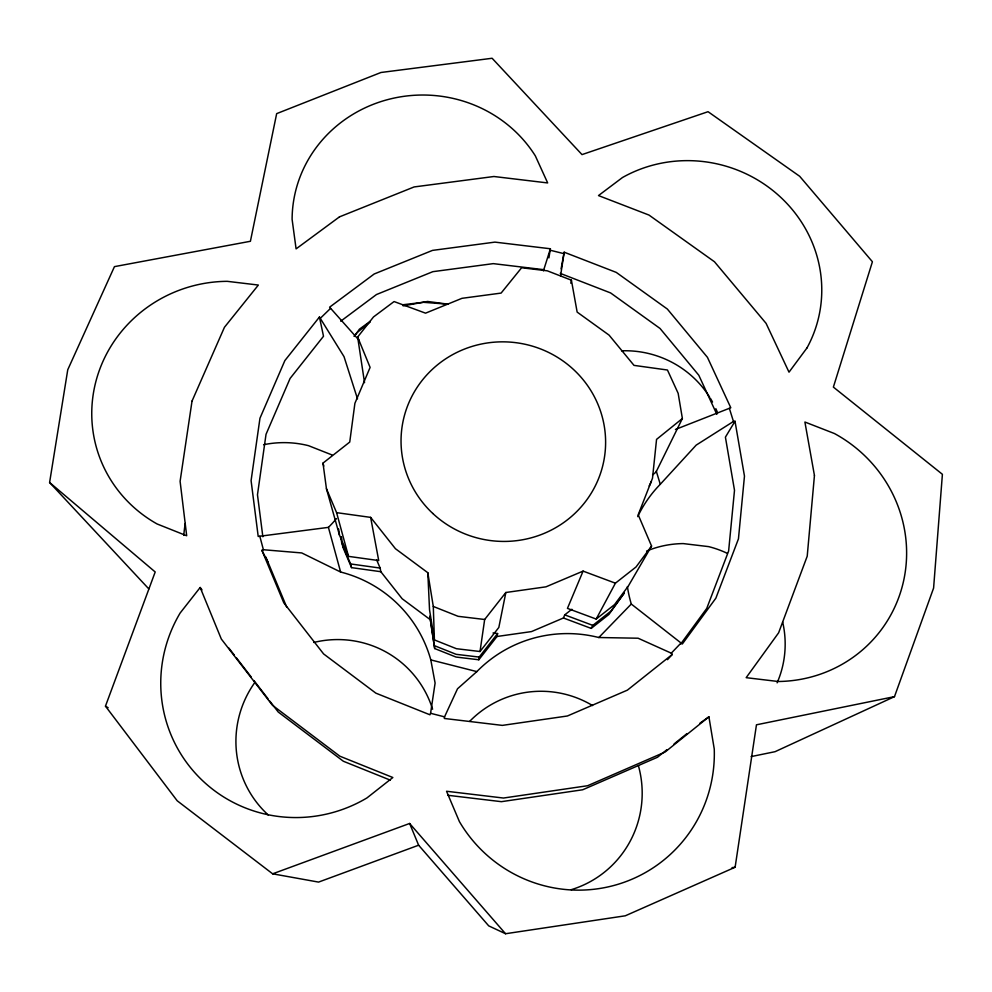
<?xml version="1.0" encoding="UTF-8"?>
<svg xmlns="http://www.w3.org/2000/svg" width="992" height="992" viewBox="0 0 992 992"><rect width="100%" height="100%" fill="white"/><g stroke="black" fill="none" stroke-linecap="round" stroke-linejoin="round"><path stroke-width="1.49" d="M543.43 270.853L550.399 248.769L494.934 242.122L432.5 250.393L374.207 273.978L329.604 307.185L358.881 340.045M444.54 716.856L444.342 718.468L502.336 725.388L567.399 715.988L627.378 690.147L672.291 654.422L671.274 653.17L638.092 638.216L598.808 637.521A129.059 127.77 60.9 0 0 476.842 671.609L457.523 688.77L444.54 716.856L430.578 713.298L429.958 714.798L375.856 693.148L323.59 653.914L283.799 602.826L261.913 550.349L263.401 549.729L301.754 552.941L340.616 572.024A128.786 126.902 -37.4 0 1 430.813 659.903L476.842 671.609M560.554 275.95L564.175 252.204L616.243 272.391L667.343 309.045L707.445 357.343L730.794 407.749L675.44 429.462M434.694 648.545L429.834 616.342L434.694 648.545L456.01 657.051L478.814 659.767L479.198 657.076L497.612 633.541L493.036 632.995M357.653 337.032L370.103 367.412L354.9 403.335L349.742 442.06L322.995 463.115L326.442 488.734L336.598 512.653L370.636 517.378L395.436 548.712L427.812 572.719L429.536 609.882L434.409 639.927L456.432 648.706L480.016 651.521L484.666 619.492L505.846 592.497L545.984 586.83L583.085 571.107L615.412 583.184L636.033 566.978L651.57 546.059L638.191 514.786L652.5 478.231L656.555 439.382L682.384 418.512L678.156 393.328L667.455 370.016L634 365.378L609.076 335.122L577.146 312.096L571.404 280.178L547.311 270.828L521.618 267.753L501.109 293.086L461.987 298.319L425.543 313.162L394.072 301.556L373.488 316.956L357.653 337.032L364.535 382.676M430.578 713.298L435.104 683.066L430.813 659.903M49.6 482.496L155.198 571.975L105.462 706.155L177.196 800.78L272.639 873.816L409.622 823.472L418.624 845.209L488.721 925.871L505.536 933.732L625.295 915.802L735.122 867.244L756.462 724.805L894.486 696.644L933.596 588.07L942.4 474.3L833.379 387.103L872.414 261.752L799.676 176.291L708.052 111.699L582.006 154.603L492.119 58.268L380.953 72.49L276.669 113.634L250.406 241.279L114.452 266.637L67.754 369.756L49.6 482.496L148.825 588.913M548.911 257.895L550.399 248.769M561.1 268.844L564.175 252.204M478.814 659.767L497.017 636.48L497.612 633.541M505.846 592.497L498.827 627.465L480.016 651.521M570.784 283.204L571.404 280.178M497.017 636.48L531.514 631.582L563.419 617.991L564.733 614.866L571.876 609.262M583.085 571.107L567.449 608.381L596.192 619.058L614.556 604.599L628.395 585.937L651.57 546.059M649.19 485.956L651.409 481.455M682.384 418.512L656.01 472.118L652.55 474.92M591.182 628.395L592.807 625.382L610.762 611.233L624.303 592.968L608.952 614.408L591.182 628.395L563.419 617.991M596.192 619.058L615.412 583.184M637.72 516.621A126.554 122.909 34.9 0 1 660.275 484.294L696.198 445.11L733.46 421.464L735.01 421.253L725.412 437.15L734.502 490.296L728.624 551.019L706.75 608.418L680.624 644.106M354.318 336.424L359.402 329.195L370.165 321.358M200.173 587.487L180.122 613.044A137.801 135.644 -35.2 0 0 200.421 778.571A137.801 135.644 -35.2 0 0 366.928 797.94L392.857 777.517L339.834 756.189L272.428 705.25L221.315 639.022L200.173 587.487L201.996 589.856M357.504 398.834L344.026 356.649L319.449 317.018L284.865 360.58L259.966 418.227L251.088 480.649L258.205 536.449L328.414 527.372A125.686 121.632 -15.9 0 0 336.462 518.605M354.231 336.114L357.008 332.68L370.165 321.904M667.48 659.68L672.291 654.422M671.274 653.17L681.045 643.002L682.347 643.969L715.864 598.176L738.445 538.867L744.471 476.123L735.01 421.253M598.808 637.521L631.284 604.041A126.554 122.909 34.9 0 1 627.403 586.582M320.701 317.924L330.559 308.376M666.946 749.654L657.522 757.231L582.688 789.768L501.394 801.672L447.95 795.299M674.027 743.988L686.985 733.572M708.92 716.819L665.049 752.06L587.611 785.726L503.452 798.039L446.536 791.256L459.42 821.624A138.086 136.648 57.7 0 0 615.834 884.938A138.086 136.648 57.7 0 0 714.252 749.01L708.92 716.819L699.943 723.168M340.715 321.21L376.464 294.537L432.847 271.672L493.26 263.636L543.852 269.688M894.486 696.644L775.05 751.688L751.105 756.598M418.624 845.209L318.556 882.099L272.639 873.816M403.112 305.883L427.577 301.456L448.248 304.209L423.348 302.3L402.628 304.792M732.046 867.628L735.122 867.244M484.666 619.492L458.106 616.317L433.293 606.459L427.812 572.719M479.198 657.076L456.146 654.323L434.595 645.742M326.442 488.734L339.438 535.023L348.49 556.363L378.721 560.567L370.636 517.378M340.926 537.094L341.732 543.07L350.598 563.952L380.134 568.069L380.816 571.702L402.157 598.746L429.982 619.454M342.19 542.537L342.786 546.976L351.552 567.635L380.816 571.702M550.238 250.244L563.617 253.58M564.733 614.866L592.807 625.382M560.257 273.383L610.613 292.938L660.04 328.464L698.802 375.249L716.832 414.321M332.134 454.993L308.5 445.668A99.175 96.869 -19.2 0 0 263.599 444.714M390.302 780.134L343.356 761.248L278.219 712.008L269.824 701.133M105.462 706.155L108.116 707.705M681.045 643.002L631.284 604.041M409.622 823.472L505.536 933.732M228.805 647.987L234.397 655.228M236.27 657.646L251.187 676.978M253.977 680.599L267.964 698.715M261.913 550.349L267.976 562.204M376.6 559.773L380.134 568.069M265.819 557.02L286.8 607.327M729.368 408.357L733.46 421.464M656.282 471.15L660.275 484.294M328.414 527.372L340.616 572.024M322.995 463.115L323.801 466.079M336.598 512.653L348.49 556.363M259.805 536.238L263.401 549.729M350.598 563.952L351.552 567.635M319.449 317.018L323.504 336.263L290.073 378.473L266.03 434.31L257.474 494.76L262.855 536.759M341.397 536.635L341.794 539.586M338.619 528.934L339.438 535.023M433.293 606.459L434.409 639.927M313.745 642.469A101.246 100.018 -46.4 0 1 432.599 709.23M268.361 815.102A101.246 100.018 -46.4 0 1 254.845 682.459M183.83 535.407A99.175 96.869 -19.2 0 1 185.306 523.466M621.587 350.821A97.551 94.773 18.8 0 1 709.553 396.986M710.322 398.226A97.551 94.773 18.8 0 1 712.529 402.045M715.84 408.667A97.551 94.773 18.8 0 1 717.576 412.746M646.61 551.056A99.733 97.65 39.1 0 1 683.228 543.591L708.685 546.629A99.733 97.65 39.1 0 1 727.26 553.313M782.663 622.034A99.733 97.65 39.1 0 1 777.12 682.843M469.65 721.382A101.469 100.49 71.6 0 1 592.584 705.56M638.414 765.712A101.469 100.49 71.6 0 1 571.206 889.7M814.444 475.478L807.215 556.202L778.633 632.784L746.158 677.672L778.224 681.504A135.284 131.031 34 0 0 903.427 581.684A135.284 131.031 34 0 0 834.421 433.529L804.896 422.022L814.444 475.478M192.026 401.09L180.098 481.306L186.682 535.754L157.108 523.974A134.304 129.568 -15.1 0 1 96.77 378.274A134.304 129.568 -15.1 0 1 227.242 281.331L258.366 285.051L224.452 327.273L192.026 401.09M806.967 347.956L789.012 372.174L766.084 323.367L714.476 261.764L648.991 215.066L598.486 195.573L622.492 177.518A131.477 125.686 17.2 0 1 780.183 196.813A131.477 125.686 17.2 0 1 806.967 347.956M339.475 216.864L296.087 248.88L292.107 219.344A130.969 125.029 1.3 0 1 388.294 99.448A130.969 125.029 1.3 0 1 535.333 155.868L547.671 182.937L493.929 176.502L414.123 186.942L339.475 216.864M432.81 513.484A102.337 99.758 7.4 0 0 602.752 465.719A102.337 99.758 7.4 0 0 474.424 345.724A102.337 99.758 7.4 0 0 432.81 513.484"/></g></svg>
